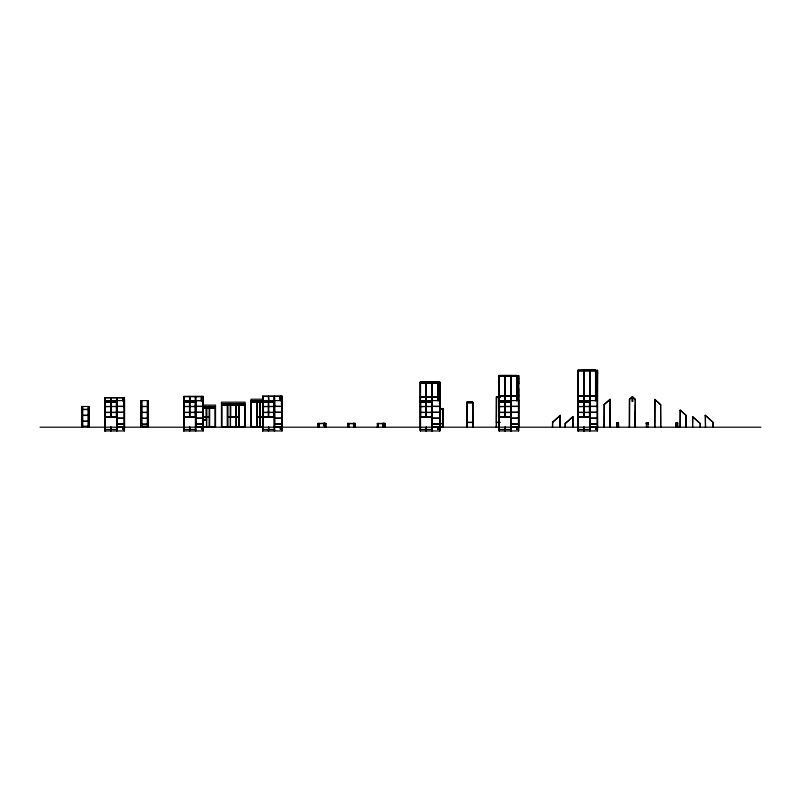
<?xml version="1.0" encoding="UTF-8"?>
<svg xmlns="http://www.w3.org/2000/svg" width="801" height="801" viewBox="0 0 801 801"><rect width="100%" height="100%" fill="white"/><g stroke="black" fill="none" stroke-linecap="round" stroke-linejoin="round"><path stroke-width="1.2" d="M104.921 430.938L104.921 397.626L124.495 397.626L124.495 430.938L104.921 430.938L105.101 404.295M116.926 400.59L116.926 406.297L124.315 406.297M123.845 400.59L123.845 399.208L124.155 400.59M124.315 427.193L124.315 397.807L124.315 430.938M124.495 427.193L124.495 400.59L104.921 400.59M183.759 430.938L183.759 396.375L203.334 396.375L203.334 430.938L183.759 430.938L183.759 397.336M183.94 400.59L183.94 396.555L183.94 430.938M195.414 400.59L195.414 396.555L195.414 430.938M195.764 427.193L195.764 400.59L202.313 400.59M201.502 399.839L201.682 400.58M203.164 427.193L203.164 400.58L203.334 427.193M206.488 407.979L206.488 419.804L203.154 419.804M251.194 427.013L251.194 402.062L274.252 402.062M262.608 430.938L262.608 396.165L282.182 396.165L282.182 430.938L262.608 430.938L262.788 397.336M274.252 400.59L274.252 396.345L274.252 430.938M274.433 427.193L274.433 400.59M274.613 427.193L274.613 400.59M280.35 396.345L280.17 400.59M282.002 427.193L282.002 399.298L282.182 427.193M377.411 423.449L377.231 427.193M438.027 384.6L439.859 384.6L439.859 430.938L420.295 430.938L420.295 381.937L438.027 381.937L438.027 400.76M426.022 397.126L426.022 382.888L420.465 382.888L420.465 427.374M426.382 400.59L426.382 382.888L431.939 382.888L431.939 400.59M432.29 427.193L432.29 400.59M432.29 397.126L432.29 382.888L437.857 382.888L437.857 397.126M438.027 400.59L438.027 397.136L420.295 397.136M439.689 387.564L439.689 384.901L438.207 384.84M439.689 384.6L439.859 381.947L439.859 430.938M443.193 427.193L443.193 423.749L439.639 423.749M467.023 427.193L466.843 425.671M472.58 427.193L472.76 423.158M496.59 427.193L496.41 425.671M516.695 376.019L517.045 400.76L517.045 375.779L517.045 378.282L518.527 378.282L518.708 375.389L518.708 430.938L499.133 430.938L499.133 376.019L516.875 376.019M505.041 395.904L505.041 376.019M510.778 400.59L510.778 395.744L505.221 395.804M510.958 395.904L510.958 376.019M511.138 427.193L511.138 400.59M516.875 400.59L516.875 375.779L518.527 375.779L518.527 430.938M518.527 427.193L518.527 400.59M518.708 427.193L518.708 388.695L516.875 388.685M518.708 383.959L518.708 381.296M518.708 381.006L518.708 378.342M560.259 427.193L560.259 415.308L552.51 422.267L552.51 427.374L552.69 422.337M597.366 430.938L597.546 370.062L597.546 430.938L577.972 430.938L577.972 370.703L595.714 370.703L595.714 400.76M578.152 370.853L578.152 430.938M589.626 400.59L589.626 395.744L584.069 395.804M589.796 395.904L589.796 370.302M589.977 427.193L589.977 400.59M577.972 430.938L577.972 370.062L595.714 370.062L595.714 395.904L577.972 395.904M595.894 372.725L595.894 370.462L595.533 400.76L595.533 370.703M597.366 427.193L597.366 372.725M597.546 427.193L597.366 398.608M604.114 404.645L610.022 399.329L604.114 404.645L604.114 427.374L604.294 404.725M610.022 399.329L609.851 427.193M610.022 427.193L610.022 411.213M629.456 427.193L629.456 399.329L632.41 396.665L635.373 399.329L635.373 427.374L635.193 399.409M631.969 397.066L631.969 401.351L632.86 401.351L632.86 397.066M635.193 427.193L635.373 404.895M635.363 427.193L635.373 411.213M646.277 422.768L648.109 422.768L646.277 422.768L646.457 427.193M647.929 427.193L648.109 422.768M676.024 426.442L675.844 423.949M713 422.267L705.25 415.308L713 422.267L713 427.374L712.82 422.337M631.969 397.306L629.456 399.329L629.456 427.374L629.636 399.409M552.51 422.497L560.259 415.308L560.259 427.374L560.079 415.699M565.186 423.729L572.925 416.77M577.972 370.302L595.714 370.062M595.714 370.462L597.366 370.462M595.894 370.703L597.366 370.703M578.152 370.913L583.709 370.853M584.069 370.853L589.626 370.853M589.977 370.853L595.533 370.853M595.714 372.725L597.546 372.725M595.894 372.956L597.546 373.016L597.366 375.679M595.894 373.116L597.366 373.116M499.133 375.619L516.875 375.619M517.045 376.019L518.527 376.019M597.366 375.969L597.366 378.633M516.875 378.042L518.708 378.042M595.714 378.032L597.546 378.042M595.894 378.282L597.366 378.272M499.133 378.462L499.133 380.986M517.045 378.442L518.527 378.442M595.894 378.442L597.366 378.442M499.133 381.416L499.133 383.939M420.295 382.177L438.027 382.177M438.027 382.337L439.689 382.337M420.295 382.578L439.689 382.578M420.465 382.738L426.022 382.738M426.382 382.738L431.939 382.738M432.29 382.738L437.857 382.738M516.875 383.369L518.708 383.359M595.714 383.369L597.546 383.369M517.045 383.439L518.527 383.439M595.894 383.439L597.366 383.439M517.045 383.599L518.527 383.609M595.894 383.599L597.366 383.769L595.894 383.769M517.045 383.769L518.527 383.769M499.133 384.37L499.133 386.893M438.207 385.001L439.859 384.901M439.859 387.854L439.689 430.938L439.689 381.947M595.714 388.685L597.546 388.695M517.045 388.765L518.527 388.765M595.894 388.765L597.366 388.765M517.045 388.926L518.527 388.936M595.894 388.926L597.366 388.936M517.045 389.096L518.527 389.096M595.894 389.096L597.366 389.096M438.027 389.917L439.859 389.917M438.207 390.167L439.689 390.157M438.207 390.327L439.689 390.327M499.133 395.674L518.708 395.654M577.972 395.674L597.546 395.654M504.87 395.744L499.313 395.804L499.313 427.374M511.138 395.804L516.695 395.744M517.045 395.734L518.527 395.734M583.709 395.804L578.152 395.744L578.152 427.374M589.977 395.744L595.533 395.804M595.894 395.734L597.366 395.734M499.133 395.904L516.875 395.904M517.045 395.894L518.527 395.894M595.894 395.894L597.366 395.894M262.608 396.345L282.182 396.335M183.759 396.555L203.334 396.555M280.52 396.475L282.002 396.475M183.94 396.575L189.497 396.585M189.857 396.585L195.414 396.575M195.764 396.585L201.321 396.575M280.52 396.675L282.002 396.575M499.954 396.665L496.41 396.665L496.41 427.374L496.59 397.306M280.52 396.785L282.002 396.885M201.682 396.895L203.164 396.895M420.295 396.906L439.859 396.885L438.207 396.966M496.41 396.906L499.954 396.906M438.207 397.126L439.689 397.126M499.924 397.306L496.41 397.306L496.41 422.517L499.954 422.517M496.59 397.516L499.924 397.466M104.921 397.807L124.495 397.807M105.101 398.387L105.281 416.85M263.459 399.208L251.013 399.208L251.013 427.193M183.759 400.59L203.334 400.59M251.013 400.59L282.182 400.59M420.295 400.59L439.859 400.59M499.133 400.59L518.708 400.59M577.972 400.59L597.546 400.59M116.395 400.76L116.926 400.76M195.234 400.76L195.764 400.76M274.082 400.76L274.613 400.76M280.17 396.345L280.52 400.76L280.52 396.335M431.759 400.76L432.29 400.76M510.607 400.76L511.138 400.76M589.446 400.76L589.977 400.76M105.101 401.882L116.576 401.882M183.94 401.882L195.414 401.882M251.194 401.882L274.252 401.882M420.465 401.882L431.939 401.882M499.133 401.822L510.778 401.882M577.972 401.822L589.626 401.882M104.921 402.162L116.576 402.062M183.94 402.062L195.414 402.062M420.295 402.162L431.939 402.062M499.133 402.162L510.778 402.062M577.972 402.162L589.626 402.062M466.843 402.232L472.76 402.232M467.023 402.843L472.58 402.793M124.495 403.544L123.845 403.544L123.845 402.162L124.155 403.544M221.446 403.544L245.096 403.544M281.171 403.544L282.182 403.544M439.208 403.544L439.859 403.544M221.627 404.845L244.926 404.845M221.627 405.026L244.926 405.026M202.523 405.116L215.539 405.116L215.539 427.193M195.764 406.297L203.164 406.297M274.613 406.297L282.002 406.297M432.29 406.297L439.689 406.297M511.138 406.297L518.527 406.297M589.977 406.297L597.366 406.297M104.921 406.497L110.658 406.407M111.009 406.407L116.576 406.407M116.926 406.467L124.495 406.497M141.797 406.407L147.354 406.407M183.94 406.407L189.497 406.407M189.857 406.407L195.414 406.407M195.764 406.467L215.539 406.497M262.608 406.497L268.345 406.407M268.695 406.407L274.252 406.407M274.613 406.467L282.182 406.497M420.295 406.497L426.022 406.407M426.382 406.407L431.939 406.407M432.29 406.467L439.859 406.497M499.133 406.497L504.87 406.407M505.221 406.407L510.778 406.407M511.138 406.467L518.527 406.467M577.972 406.497L583.709 406.407M584.069 406.407L589.626 406.407M589.977 406.467L597.546 406.497M104.921 406.678L110.658 406.588M111.009 406.588L116.576 406.588M123.845 406.678L123.845 405.116L124.155 406.497M141.797 406.588L147.354 406.588M183.94 406.588L189.497 406.588M189.857 406.588L195.414 406.588M262.608 406.678L268.345 406.588M268.695 406.588L274.252 406.588M420.295 406.678L426.022 406.588M426.382 406.588L431.939 406.588M499.133 406.678L504.87 406.588M505.221 406.588L510.778 406.588M577.972 406.678L583.709 406.588M584.069 406.588L589.626 406.588M203.094 407.799L215.359 407.799M202.563 407.979L215.359 407.979M439.639 408.55L443.193 408.55L443.193 427.374L443.013 409.191M439.639 408.79L443.193 408.79M439.679 409.191L443.193 409.191M82.663 409.371L88.22 409.371M439.679 409.351L443.013 409.351M82.663 409.541L88.22 409.541M439.679 409.491L443.013 409.491L443.193 424.991M116.926 412.205L124.315 412.205M195.764 412.205L203.164 412.205M274.613 412.205L282.002 412.205M432.29 412.205L439.689 412.205M511.138 412.205L518.527 412.205M589.977 412.205L597.366 412.205M105.101 412.325L110.658 412.325M111.009 412.325L116.576 412.325M116.926 412.385L124.315 412.385M141.797 412.325L147.354 412.325M183.94 412.325L189.497 412.325M189.857 412.325L195.414 412.325M195.764 412.385L203.164 412.385M262.788 412.325L268.345 412.325M268.695 412.325L274.252 412.325M274.613 412.385L282.002 412.385M420.465 412.325L426.022 412.325M426.382 412.325L431.939 412.325M432.29 412.385L439.689 412.385M499.313 412.325L504.87 412.325M505.221 412.325L510.778 412.325M511.138 412.385L518.527 412.385M578.152 412.325L583.709 412.325M584.069 412.325L589.626 412.325M589.977 412.385L597.366 412.385M105.101 412.505L110.658 412.505M111.009 412.505L116.576 412.505M141.797 412.505L147.354 412.505M183.94 412.505L189.497 412.505M189.857 412.505L195.414 412.505M262.788 412.505L268.345 412.505M268.695 412.505L274.252 412.505M420.465 412.505L426.022 412.505M426.382 412.505L431.939 412.505M499.313 412.505L504.87 412.505M505.221 412.505L510.778 412.505M578.152 412.505L583.709 412.505M584.069 412.505L589.626 412.505M82.663 415.278L88.22 415.278M82.663 415.459L88.22 415.459M105.101 416.85L116.576 416.85M183.94 416.85L195.414 416.85M202.563 416.85L209.441 416.85M227.534 416.85L239.008 416.85M257.101 416.85L274.252 416.85M420.465 416.85L431.939 416.85M499.313 416.85L510.778 416.85M578.152 416.85L589.626 416.85M105.101 417.021L116.576 417.021M183.94 417.021L195.414 417.021M202.563 417.021L209.441 417.021M227.534 417.021L239.008 417.021M257.101 417.021L259.394 417.021M260.065 417.021L274.252 417.021M420.465 417.021L431.939 417.021M499.313 417.021L510.778 417.021M578.152 417.021L589.626 417.021M116.926 418.122L124.315 418.122M141.797 418.232L147.354 418.232M195.764 418.122L203.164 418.122M274.613 418.122L282.002 418.122M432.29 418.122L439.689 418.122M511.138 418.122L518.527 418.122M589.977 418.122L597.366 418.122M116.926 418.292L124.315 418.292M141.797 418.412L147.354 418.412M195.764 418.292L203.164 418.292M274.613 418.292L282.002 418.292M432.29 418.292L439.689 418.292M511.138 418.292L518.527 418.292M589.977 418.292L597.366 418.292M203.154 419.984L206.488 419.984M82.663 421.196L88.22 421.196M82.663 421.366L88.22 421.366M466.843 422.277L472.76 422.277M496.41 422.277L499.954 422.277M616.71 422.948L618.542 422.768L616.71 422.768L616.71 427.374L616.89 422.948M616.89 423.188L618.372 423.178M646.457 423.178L647.929 423.188M675.844 423.158L677.676 423.158M616.89 423.288L618.372 423.288M646.457 423.288L647.929 423.288M676.024 423.298L677.496 423.298M318.097 423.449L324.926 423.268L324.926 427.193M325.847 423.449L324.816 423.268M347.664 423.449L355.414 423.449M377.231 423.449L384.981 423.449M439.639 423.509L443.193 423.509M318.277 423.629L324.015 423.629M347.844 423.629L353.581 423.629M377.411 423.629L383.879 423.629M116.926 424.029L124.315 424.029M195.764 424.029L203.164 424.029M274.613 424.029L282.002 424.029M432.29 424.029L439.689 424.029M511.138 424.029L518.527 424.029M589.977 424.029L597.366 424.029M116.926 424.21L124.315 424.21M141.797 424.15L147.354 424.15M195.764 424.21L203.164 424.21M274.613 424.21L282.002 424.21M432.29 424.21L439.689 424.21M511.138 424.21L518.527 424.21M589.977 424.21L597.366 424.21M141.797 424.33L147.354 424.33M353.752 425.721L353.401 423.268L353.752 427.193M383.319 425.721L382.968 423.268L383.319 427.193M82.493 426.212L88.4 426.212M141.617 426.212L147.534 426.212M439.679 426.563L443.013 426.563M439.679 426.743L443.013 426.743M116.576 427.013L124.495 427.013M140.706 427.013L148.445 427.013M195.414 427.013L215.539 427.013M221.446 427.013L245.096 427.013M251.013 427.013L263.449 427.013M274.252 427.013L282.182 427.013M431.939 427.013L439.859 427.013M510.778 427.013L518.708 427.013M589.626 427.013L597.546 427.013M40.05 427.193L760.95 427.193M104.921 429.466L116.926 429.466M123.424 429.466L124.315 429.466M183.759 429.466L195.764 429.466M262.608 429.466L274.613 429.466M281.111 429.466L282.002 429.466M420.295 429.466L432.29 429.466M499.133 429.466L511.138 429.466M577.972 429.466L589.977 429.466M692.575 416.79L700.324 423.749M680.139 410.222L686.057 415.529M654.797 399.569L660.715 404.885M632.86 397.306L635.373 399.569M262.788 427.374L262.788 396.345L262.788 430.938M705.591 427.193L705.25 415.308M705.431 415.699L705.431 427.374M700.144 423.589L700.324 427.374L700.324 423.509L692.575 416.55L692.575 427.374L692.755 416.951M685.876 415.369L686.057 427.374L686.057 415.288L680.139 409.982L680.139 427.374L680.319 410.382M677.496 423.158L677.676 427.374L677.676 422.978L675.844 422.978L675.844 427.374L676.024 423.158M660.535 404.725L660.715 427.374L660.715 404.645L654.797 399.329L654.797 427.374L654.978 399.729M618.542 422.768L618.542 427.374L618.372 422.948M609.851 399.729L609.851 427.374M595.894 427.013L595.894 429.466L595.533 427.013M595.714 427.013L595.714 429.466M589.977 370.703L589.977 430.938M589.796 395.674L589.796 430.938M589.626 370.703L589.626 430.938M589.446 400.59L589.446 416.85M584.069 370.703L584.069 400.76L583.709 370.703M584.069 401.752L584.069 417.521M584.069 430.938L584.069 427.013L583.709 430.938M583.889 370.062L583.889 400.76M583.889 401.792L583.889 417.521M583.889 427.013L583.889 430.938M583.709 401.752L583.709 417.521M578.332 400.59L578.332 416.85M572.755 416.931L572.925 427.374L572.925 416.54L565.186 423.499L565.186 427.374L565.356 423.569M517.045 427.013L517.045 429.466L516.695 427.013M516.875 400.76L516.875 375.389L499.133 375.389L499.133 430.938M516.875 427.013L516.875 429.466M511.138 376.019L511.138 430.938M510.958 375.389L510.958 430.938M510.778 376.019L510.778 430.938M510.607 400.59L510.607 416.85M505.221 376.019L505.221 400.76L504.87 376.019M505.221 401.752L505.221 417.521M505.221 430.938L505.221 427.013L504.87 430.938M505.041 375.389L505.041 400.76M505.041 401.792L505.041 417.521M505.041 427.013L505.041 430.938M504.87 401.752L504.87 417.521M499.484 400.59L499.484 416.85M499.313 376.019L499.313 430.938M472.58 402.633L472.76 427.374L472.76 401.992L466.843 401.992L466.843 427.374L467.023 402.633M438.207 382.337L438.207 400.76L437.857 382.578M438.207 427.013L438.207 429.466L437.857 427.013M438.027 427.013L438.027 429.466M432.29 382.578L432.29 430.938M432.119 381.937L432.119 430.938M431.939 382.578L431.939 430.938M431.759 400.59L431.759 416.85M426.382 382.578L426.022 400.76L426.022 382.578M426.382 401.752L426.382 417.521M426.382 430.938L426.382 427.013L426.022 430.938M426.202 381.937L426.202 400.76M426.202 401.792L426.202 417.521M426.202 427.013L426.202 430.938M426.022 401.752L426.022 417.521M420.645 400.59L420.645 416.85M420.465 382.578L420.465 430.938M420.295 381.937L420.295 430.938M384.981 427.193L384.981 423.268L384.8 427.193M383.949 423.268L384.059 427.193M383.879 423.268L383.879 427.193M383.138 423.268L383.138 427.193M378.322 427.193L378.322 423.268L378.142 427.193M355.414 427.193L355.233 423.268L355.233 427.193M354.493 427.193L354.042 423.449M354.312 423.268L354.312 427.193M353.581 423.268L353.581 427.193M348.755 427.193L348.755 423.268L348.585 427.193M347.844 427.193L347.664 423.268L347.664 427.193M325.847 427.193L325.847 423.268L325.667 427.193M324.015 423.268L324.015 425.721M319.188 427.193L319.188 423.268L319.018 427.193M318.277 427.193L318.097 423.268L318.097 427.193M282.002 396.335L282.002 430.938M280.52 427.013L280.52 429.466L280.17 427.013M280.35 396.165L280.35 400.76M280.35 427.013L280.35 429.466M274.613 396.345L274.613 430.938M274.433 396.165L274.433 430.938M274.082 400.59L274.082 416.85M268.695 396.345L268.695 400.76L268.345 396.345M268.695 401.752L268.695 417.521M268.695 430.938L268.695 427.013L268.345 430.938M268.515 396.165L268.515 400.76M268.515 401.792L268.515 417.521M268.515 427.013L268.515 430.938M268.345 401.752L268.345 417.521M262.958 400.59L262.958 416.85M260.235 401.882L260.235 416.85M260.065 401.792L260.065 427.193M259.884 401.792L259.884 427.193M257.281 401.882L257.281 427.013M257.101 401.792L257.101 427.193M256.931 401.792L256.931 427.193M251.364 400.59L251.364 427.013M251.194 400.59L251.194 427.193M245.096 427.193L245.096 402.162L221.446 402.162L221.446 427.193M244.926 403.544L244.926 427.193M244.746 403.544L244.746 427.013M239.189 404.785L239.189 427.193M238.828 404.845L238.828 427.013M236.235 404.785L236.235 427.193M236.055 404.785L236.055 427.193M235.874 404.845L235.874 416.85M230.668 404.845L230.668 416.85M230.498 404.785L230.498 427.193M230.318 404.785L230.318 427.193M227.714 404.845L227.714 427.013M227.364 404.785L227.364 427.193M221.807 403.544L221.807 427.013M221.627 403.544L221.627 427.193M215.359 406.497L215.359 427.193M215.179 406.497L215.179 427.013M209.622 407.719L209.622 427.193M209.441 407.719L209.441 427.193M209.271 407.799L209.271 427.013M206.668 407.719L206.668 427.193M206.488 407.719L206.488 427.193M206.308 407.799L206.308 419.804M203.164 396.555L203.164 430.938M201.682 396.555L201.321 400.76L201.321 396.555M201.682 427.013L201.682 429.466L201.321 427.013M201.502 396.375L201.502 400.76M201.502 427.013L201.502 429.466M195.764 396.555L195.764 430.938M195.594 396.375L195.594 430.938M195.234 400.59L195.234 416.85M189.857 396.555L189.857 400.76L189.497 396.555M189.857 401.752L189.857 417.521M189.857 430.938L189.857 427.013L189.497 430.938M189.677 396.375L189.677 400.76M189.677 401.792L189.677 417.521M189.677 427.013L189.677 430.938M189.497 401.752L189.497 417.521M184.12 400.59L184.12 416.85M148.445 427.193L148.445 400.59L140.706 400.59L140.706 427.193M147.534 400.59L147.534 427.193M147.354 400.59L147.354 427.193M141.797 400.59L141.797 427.193M141.617 400.59L141.617 427.193M122.843 397.807L122.843 400.76L122.483 397.807M122.843 427.013L122.843 429.466L122.483 427.013M122.663 397.626L122.663 400.76M122.663 427.013L122.663 429.466M116.926 397.807L116.926 430.938M116.746 397.626L116.746 430.938M116.576 397.807L116.576 430.938M116.395 400.59L116.395 416.85M111.009 397.807L111.009 400.76L110.658 397.807M111.009 401.752L111.009 417.521M111.009 430.938L111.009 427.013L110.658 430.938M110.838 397.626L110.838 400.76M110.838 401.792L110.838 417.521M110.838 427.013L110.838 430.938M110.658 401.752L110.658 417.521M89.322 427.193L89.322 406.497L81.572 406.497L81.572 427.193M89.141 406.497L89.141 427.193M88.4 406.497L88.4 427.193M88.22 406.497L88.22 427.193M82.663 406.497L82.663 427.193M82.493 406.497L82.493 427.193M81.752 406.497L81.752 427.193M105.101 397.807L105.101 430.938L105.101 397.807M140.886 400.59L140.886 427.193L140.886 400.59M148.275 400.59L148.275 427.193L148.275 400.59M227.534 404.785L227.534 427.193L227.534 404.785M239.008 404.785L239.008 427.193L239.008 404.785M466.843 402.633L466.843 422.517L472.76 422.517L472.76 402.633L466.843 402.633M646.277 423.759L648.109 423.939L646.277 423.759M504.87 376.18L499.313 376.18L504.87 376.23M510.778 376.18L505.221 376.18L510.778 376.23M516.695 376.18L511.138 376.18L516.695 376.23M203.164 396.685L201.682 396.685L203.164 396.785M324.185 423.268L323.834 425.721L324.185 423.268"/></g></svg>
